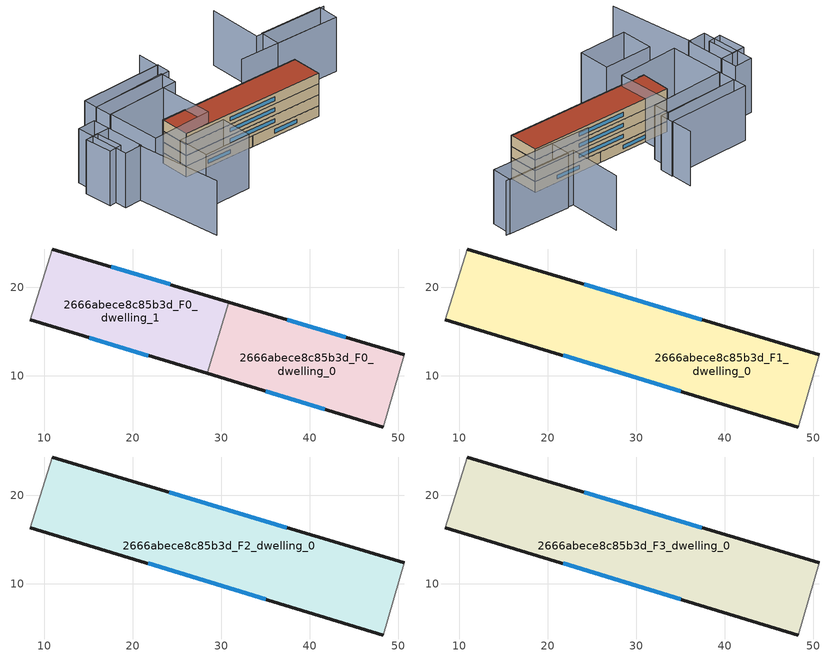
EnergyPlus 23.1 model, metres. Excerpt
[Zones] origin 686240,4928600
2666abece8c85b3d_F0_dwelling_0
 floor ground (EU_floor_Construction): 48.35,4.21 50.7,12.37 30.87,18.34 28.42,10.27 z0
 wall outside (EU_wall_Construction): 48.35,4.21 28.42,10.27 / 30.87,18.34 50.7,12.37 z0:3
 wall adiabatic (EU_wall_Construction): 50.7,12.37 48.35,4.21 z0:3
 wall to 2666abece8c85b3d_F0_dwelling_1 (EU_wall_Construction): 28.42,10.27 30.87,18.34 z0:3
 window (EU_Window_Construction): 41.71,6.23 35.06,8.25 / 37.48,16.35 44.09,14.36 z1:2
2666abece8c85b3d_F0_dwelling_1
 floor ground (EU_floor_Construction): 28.42,10.27 30.87,18.34 10.87,24.35 8.4,16.35 z0
 wall outside (EU_wall_Construction): 28.42,10.27 8.4,16.35 / 10.87,24.35 30.87,18.34 z0:3
 wall adiabatic (EU_wall_Construction): 8.4,16.35 10.87,24.35 z0:3
 window (EU_Window_Construction): 21.75,12.3 15.07,14.32 / 17.53,22.35 24.21,20.34 z1:2
2666abece8c85b3d_F1_dwelling_0
 floor to 2666abece8c85b3d_F0_dwelling_0 (EU_floor_Construction): 48.35,4.21 50.7,12.37 30.87,18.34 28.42,10.27 z3
 floor to 2666abece8c85b3d_F0_dwelling_1 (EU_floor_Construction): 28.42,10.27 30.87,18.34 10.87,24.35 8.4,16.35 z3
 wall outside (EU_wall_Construction): 48.35,4.21 8.4,16.35 / 10.87,24.35 50.7,12.37 z3:6
 wall adiabatic (EU_wall_Construction): 50.7,12.37 48.35,4.21 / 8.4,16.35 10.87,24.35 z3:6
 window (EU_Window_Construction): 35.03,8.26 21.71,12.31 / 24.14,20.36 37.42,16.37 z4:5
2666abece8c85b3d_F2_dwelling_0
 floor to 2666abece8c85b3d_F1_dwelling_0 (EU_floor_Construction): 48.35,4.21 50.7,12.37 10.87,24.35 8.4,16.35 z6
 wall outside (EU_wall_Construction): 48.35,4.21 8.4,16.35 / 10.87,24.35 50.7,12.37 z6:9
 wall adiabatic (EU_wall_Construction): 50.7,12.37 48.35,4.21 / 8.4,16.35 10.87,24.35 z6:9
 window (EU_Window_Construction): 35.03,8.26 21.71,12.31 / 24.14,20.36 37.42,16.37 z7:8
2666abece8c85b3d_F3_dwelling_0
 floor to 2666abece8c85b3d_F2_dwelling_0 (EU_floor_Construction): 48.35,4.21 50.7,12.37 10.87,24.35 8.4,16.35 z9
 wall outside (EU_wall_Construction): 48.35,4.21 8.4,16.35 / 10.87,24.35 50.7,12.37 z9:12
 wall adiabatic (EU_wall_Construction): 50.7,12.37 48.35,4.21 / 8.4,16.35 10.87,24.35 z9:12
 window (EU_Window_Construction): 35.03,8.26 21.71,12.31 / 24.14,20.36 37.42,16.37 z10:11
 roof outside (EU_roof_Construction): 50.7,12.37 48.35,4.21 8.4,16.35 10.87,24.35 z12
shading: 39.96,20.46 67.58,11.56 / -6.05,20.43 -10.04,-3.62 / 70.61,16.66 50.57,22.81 / 50.57,22.81 55.11,37.58 / 28.74,41.78 27.18,35.91 / 27.18,35.91 4.51,41.94 / -3.15,30.69 -10.36,32.4 / 14.28,9.72 11.87,1.12 / 11.87,1.12 -1.29,4.81 / -1.29,4.81 1.12,13.41 / 1.12,13.41 14.28,9.72 / 67.9,11.46 50.61,16.93 / 50.61,16.93 52.41,22.59 / 52.41,22.59 69.7,17.12 / 69.7,17.12 67.9,11.46 / 2.35,33.53 19.22,29.36 / 19.22,29.36 15.56,14.58 / 15.56,14.58 -1.31,18.75 / -1.31,18.75 2.35,33.53 / -2.11,35.36 -5.85,20 / -5.85,20 -10.86,21.22 / -10.86,21.22 -7.12,36.58 / -7.12,36.58 -2.11,35.36 / -11.98,24.87 -10.41,32.43 / -10.41,32.43 -6.73,31.66 / -6.73,31.66 -8.3,24.11 / -8.3,24.11 -11.98,24.87 / 23.07,28.41 2.23,33.56 / 2.23,33.56 3.39,38.24 / 3.39,38.24 24.23,33.09 / 24.23,33.09 23.07,28.41 / 26.27,32.21 3.39,38.24 / 3.39,38.24 4.37,41.98 / 4.37,41.98 27.25,35.95 / 27.25,35.95 26.27,32.21 z0:15
[Building]
EU S2 Campaign: North Axis=0; Terrain=City; Solar Distribution=FullExterior
[Site:Location]
Bologna: Latitude=44.5; Longitude=11.25; Time Zone=1; Elevation=37
[SizingPeriod:WeatherFileDays]
AnnualSizingPeriod: Begin Month=1; Begin Day of Month=1; End Month=12; End Day of Month=31; Day of Week for Start Day=Monday; Use Weather File Daylight Saving Period=No; Use Weather File Rain and Snow Indicators=No
[MATERIAL]
EU_InternalMass_Material: Roughness=MediumRough; Thickness=0.1; Conductivity=1; Density=1800; Specific Heat=900; Thermal Absorptance=0.9; Solar Absorptance=0.7; Visible Absorptance=0.7
[MATERIAL:NOMASS] Roughness=MediumRough; Thermal Absorptance=0.9; Solar Absorptance=0.7; Visible Absorptance=0.7
Name | Thermal Resistance
EU_wall_NoMass | 0.937881
EU_roof_NoMass | 0.548572
EU_floor_NoMass | 0.71348
[WINDOWMATERIAL:SIMPLEGLAZINGSYSTEM]
EU_Window_SimpleGlazing: UFactor=4.25633; Solar Heat Gain Coefficient=0.85; Visible Transmittance=0.85
[CONSTRUCTION]
EU_wall_Construction: EU_wall_NoMass
EU_roof_Construction: EU_roof_NoMass
EU_floor_Construction: EU_floor_NoMass
EU_InternalMass_Construction: EU_InternalMass_Material
EU_Window_Construction: EU_Window_SimpleGlazing
[ZONE] Type=1; Multiplier=1; Ceiling Height=autocalculate; Floor Area=autocalculate; Part of Total Floor Area=Yes
Name | Volume
2666abece8c85b3d_F0_dwelling_0 | 527.08
2666abece8c85b3d_F1_dwelling_0; 2666abece8c85b3d_F2_dwelling_0; 2666abece8c85b3d_F3_dwelling_0 | 1054.13
2666abece8c85b3d_F0_dwelling_1 | 527.076
[INTERNALMASS] Construction=EU_InternalMass_Construction
Name | Zone or ZoneList | Surface Area
2666abece8c85b3d_F0_dwelling_0_EU_InternalMass | 2666abece8c85b3d_F0_dwelling_0 | 175.693
2666abece8c85b3d_F0_dwelling_1_EU_InternalMass | 2666abece8c85b3d_F0_dwelling_1 | 175.692
2666abece8c85b3d_F1_dwelling_0_EU_InternalMass | 2666abece8c85b3d_F1_dwelling_0 | 351.376
2666abece8c85b3d_F2_dwelling_0_EU_InternalMass | 2666abece8c85b3d_F2_dwelling_0 | 351.376
2666abece8c85b3d_F3_dwelling_0_EU_InternalMass | 2666abece8c85b3d_F3_dwelling_0 | 351.376
[OTHEREQUIPMENT] Fuel Type=Electricity; Design Level Calculation Method=Watts/Area; Power per Zone Floor Area=1; Fraction Latent=0; Fraction Radiant=0; Fraction Lost=0; Carbon Dioxide Generation Rate=0; EndUse Subcategory=EU_Step8_InternalGains
Name | Zone or ZoneList or Space or SpaceList | Schedule
EU_Step8_InternalGain_2666abece8c85b3d_F0_dwelling_0_f000 | 2666abece8c85b3d_F0_dwelling_0 | EU_Step8_GainSchedule_2666abece8c85b3d_F0_dwelling_0_f000
EU_Step8_InternalGain_2666abece8c85b3d_F0_dwelling_1_f000 | 2666abece8c85b3d_F0_dwelling_1 | EU_Step8_GainSchedule_2666abece8c85b3d_F0_dwelling_1_f000
EU_Step8_InternalGain_2666abece8c85b3d_F1_dwelling_0_f000 | 2666abece8c85b3d_F1_dwelling_0 | EU_Step8_GainSchedule_2666abece8c85b3d_F1_dwelling_0_f000
EU_Step8_InternalGain_2666abece8c85b3d_F2_dwelling_0_f000 | 2666abece8c85b3d_F2_dwelling_0 | EU_Step8_GainSchedule_2666abece8c85b3d_F2_dwelling_0_f000
EU_Step8_InternalGain_2666abece8c85b3d_F3_dwelling_0_f000 | 2666abece8c85b3d_F3_dwelling_0 | EU_Step8_GainSchedule_2666abece8c85b3d_F3_dwelling_0_f000
[ZONEVENTILATION:DESIGNFLOWRATE] Schedule=EU_AlwaysOn; Design Flow Rate Calculation Method=AirChanges/Hour; Air Changes per Hour=0.687892; Ventilation Type=Natural; Fan Pressure Rise=0; Fan Total Efficiency=1; Constant Term Coefficient=1; Temperature Term Coefficient=0; Velocity Term Coefficient=0; Velocity Squared Term Coefficient=0; Minimum Indoor Temperature=-100; Maximum Indoor Temperature=100; Delta Temperature=-100; Minimum Outdoor Temperature=-100; Maximum Outdoor Temperature=100; Maximum Wind Speed=40
Name | Zone or ZoneList or Space or SpaceList
EU_ConstantAir_2666abece8c85b3d_F0_dwelling_0 | 2666abece8c85b3d_F0_dwelling_0
EU_ConstantAir_2666abece8c85b3d_F0_dwelling_1 | 2666abece8c85b3d_F0_dwelling_1
EU_ConstantAir_2666abece8c85b3d_F1_dwelling_0 | 2666abece8c85b3d_F1_dwelling_0
EU_ConstantAir_2666abece8c85b3d_F2_dwelling_0 | 2666abece8c85b3d_F2_dwelling_0
EU_ConstantAir_2666abece8c85b3d_F3_dwelling_0 | 2666abece8c85b3d_F3_dwelling_0
[HVACTEMPLATE:THERMOSTAT] Constant Heating Setpoint=20; Constant Cooling Setpoint=50
EU_HeatOnly_2666abece8c85b3d_F0_dwelling_0; EU_HeatOnly_2666abece8c85b3d_F0_dwelling_1; EU_HeatOnly_2666abece8c85b3d_F1_dwelling_0; EU_HeatOnly_2666abece8c85b3d_F2_dwelling_0; EU_HeatOnly_2666abece8c85b3d_F3_dwelling_0
[HVACTEMPLATE:ZONE:IDEALLOADSAIRSYSTEM] System Availability Schedule=EU_AlwaysOn; Maximum Heating Supply Air Temperature=50; Minimum Cooling Supply Air Temperature=13; Maximum Heating Supply Air Humidity Ratio=0.0156; Minimum Cooling Supply Air Humidity Ratio=0.0077; Heating Limit=NoLimit; Cooling Limit=NoLimit; Heating Availability Schedule=EU_AlwaysOn; Cooling Availability Schedule=EU_CoolingOff; Dehumidification Control Type=ConstantSensibleHeatRatio; Cooling Sensible Heat Ratio=0.7; Dehumidification Setpoint=60; Humidification Control Type=None; Humidification Setpoint=30; Outdoor Air Method=None; Outdoor Air Flow Rate per Person=0.00944; Outdoor Air Flow Rate per Zone Floor Area=0; Outdoor Air Flow Rate per Zone=0; Demand Controlled Ventilation Type=None; Outdoor Air Economizer Type=NoEconomizer; Heat Recovery Type=None; Sensible Heat Recovery Effectiveness=0.7; Latent Heat Recovery Effectiveness=0.65
Name | Template Thermostat
2666abece8c85b3d_F0_dwelling_0 | EU_HeatOnly_2666abece8c85b3d_F0_dwelling_0
2666abece8c85b3d_F0_dwelling_1 | EU_HeatOnly_2666abece8c85b3d_F0_dwelling_1
2666abece8c85b3d_F1_dwelling_0 | EU_HeatOnly_2666abece8c85b3d_F1_dwelling_0
2666abece8c85b3d_F2_dwelling_0 | EU_HeatOnly_2666abece8c85b3d_F2_dwelling_0
2666abece8c85b3d_F3_dwelling_0 | EU_HeatOnly_2666abece8c85b3d_F3_dwelling_0
[SIZING:ZONE] Zone Cooling Design Supply Air Temperature Input Method=SupplyAirTemperature; Zone Cooling Design Supply Air Temperature=13; Zone Heating Design Supply Air Temperature Input Method=SupplyAirTemperature; Zone Heating Design Supply Air Temperature=50; Zone Cooling Design Supply Air Humidity Ratio=0.008; Zone Heating Design Supply Air Humidity Ratio=0.008; Cooling Design Air Flow Method=DesignDay; Cooling Design Air Flow Rate=0; Cooling Minimum Air Flow per Zone Floor Area=0.000762; Cooling Minimum Air Flow=0; Cooling Minimum Air Flow Fraction=0.2; Heating Design Air Flow Method=DesignDay; Heating Design Air Flow Rate=0; Heating Maximum Air Flow per Zone Floor Area=0.002032; Heating Maximum Air Flow=0.141576; Heating Maximum Air Flow Fraction=0.3; Account for Dedicated Outdoor Air System=No; Dedicated Outdoor Air System Control Strategy=NeutralSupplyAir; Dedicated Outdoor Air Low Setpoint Temperature for Design=autosize; Dedicated Outdoor Air High Setpoint Temperature for Design=autosize; Zone Load Sizing Method=Sensible Load Only No Latent Load; Zone Latent Cooling Design Supply Air Humidity Ratio Input Method=HumidityRatioDifference; Zone Cooling Design Supply Air Humidity Ratio Difference=0.005; Zone Latent Heating Design Supply Air Humidity Ratio Input Method=HumidityRatioDifference; Zone Humidification Design Supply Air Humidity Ratio Difference=0.005
2666abece8c85b3d_F0_dwelling_0; 2666abece8c85b3d_F0_dwelling_1; 2666abece8c85b3d_F1_dwelling_0; 2666abece8c85b3d_F2_dwelling_0; 2666abece8c85b3d_F3_dwelling_0
[SCHEDULE:CONSTANT]
Name | Hourly Value
EU_AlwaysOn | 1
EU_CoolingOff | 0
[SCHEDULE:FILE] Column Number=1; Rows to Skip at Top=0; Number of Hours of Data=8760; Column Separator=Comma; Interpolate to Timestep=No; Minutes per Item=60; Adjust Schedule for Daylight Savings=Yes
Name | File
EU_Step8_GainSchedule_2666abece8c85b3d_F0_dwelling_0_f000 | ../../schedules/2666abece8c85b3d/2666abece8c85b3d_F0_dwelling_0_f000_gain.csv
EU_Step8_GainSchedule_2666abece8c85b3d_F0_dwelling_1_f000 | ../../schedules/2666abece8c85b3d/2666abece8c85b3d_F0_dwelling_1_f000_gain.csv
EU_Step8_GainSchedule_2666abece8c85b3d_F1_dwelling_0_f000 | ../../schedules/2666abece8c85b3d/2666abece8c85b3d_F1_dwelling_0_f000_gain.csv
EU_Step8_GainSchedule_2666abece8c85b3d_F2_dwelling_0_f000 | ../../schedules/2666abece8c85b3d/2666abece8c85b3d_F2_dwelling_0_f000_gain.csv
EU_Step8_GainSchedule_2666abece8c85b3d_F3_dwelling_0_f000 | ../../schedules/2666abece8c85b3d/2666abece8c85b3d_F3_dwelling_0_f000_gain.csv
